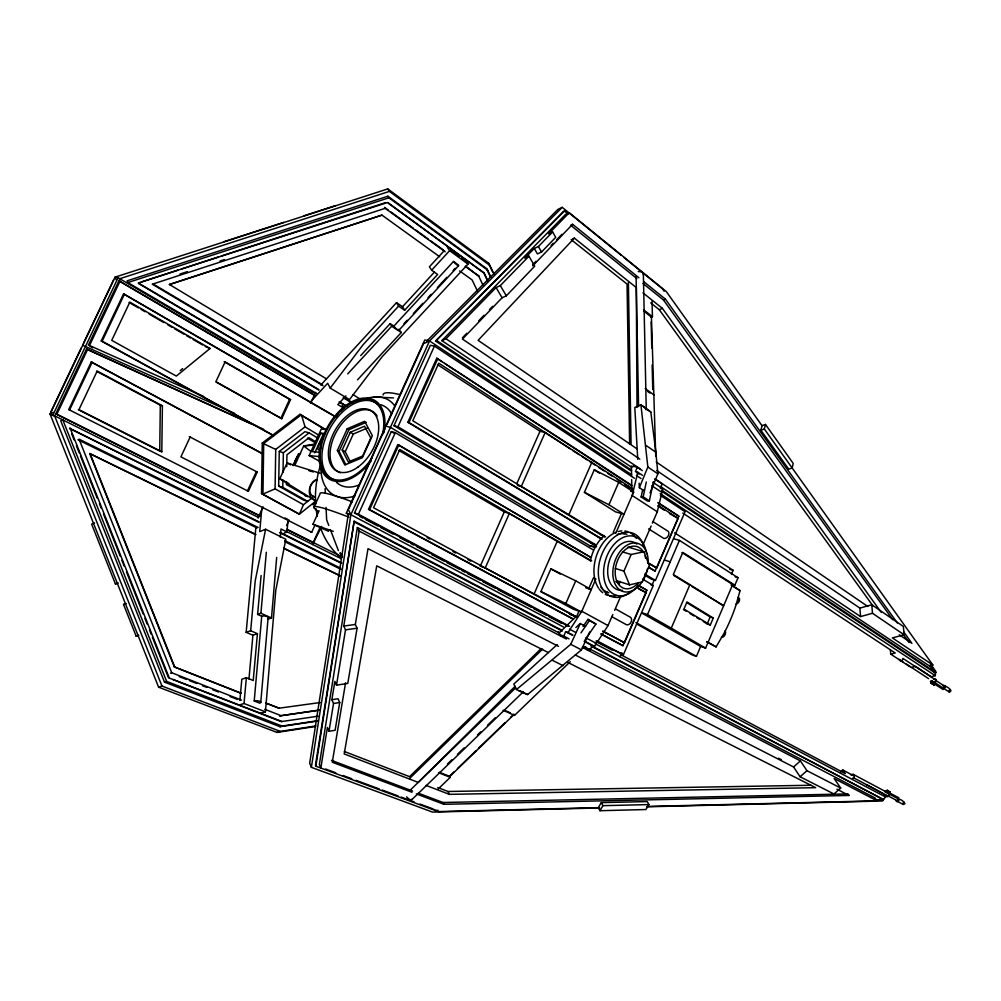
<?xml version="1.0" encoding="UTF-8"?>
<svg xmlns="http://www.w3.org/2000/svg" width="1001" height="1001" viewBox="0 0 1001 1001"><rect width="100%" height="100%" fill="white"/><g stroke="black" fill="none" stroke-linecap="round" stroke-linejoin="round"><path stroke-width="1.5" d="M161.812 451.776L78.941 409.647L97.197 371.083L162.4 405.83L161.812 451.776L159.735 451.076L160.31 405.205L96.496 371.221M316.278 500.7L299.399 514.189L261.536 493.581L262.262 443.055L299.95 414.314L326.326 429.942M312.412 497.597L303.453 504.717L275.087 488.851L275.725 449.424L305.055 426.864L318.268 434.859M278.666 486.048L282.757 487.399L307.645 501.401L303.541 500.025L278.666 486.048L279.254 451.476L304.955 431.669L309.109 432.845L318.093 438.275M282.757 487.399L282.883 479.867M283.02 472.322L283.358 452.727L309.109 432.845M286.461 481.556L286.411 484.534L307.745 496.596L305.017 495.683M286.736 466.704L286.949 454.817L308.996 437.75L315.553 441.679M902.777 803.328C909.096 807.106 899.173 794.919 897.259 801.238M284.246 533.07L286.999 531.981L287.85 521.759M268.193 619.131L271.484 617.967L276.676 557.432M260.848 713.275L265.415 711.861L275.776 590.39L285.811 539.239L265.603 529.254L259.722 531.594L261.799 508.821M280.293 537.349L281.006 528.991L286.999 531.981M260.786 702.264L268.118 617.667M267.68 618.38A3.716 1.476 4.5 0 0 266.591 616.403A3.716 1.476 4.5 0 0 261.724 616.266L257.607 614.426L261.111 575.5M255.918 526.914L246.158 632.319L250.663 630.743L257.42 633.671L253.228 680.517L246.371 677.727L241.817 679.229L239.865 700.412M257.607 614.426L260.911 613.25L266.329 552.264M254.216 700.988A3.804 1.339 4 0 1 259.584 701.251A3.804 1.339 4 0 1 259.76 703.165L254.216 700.988L261.724 616.266M240.578 704.579L244.019 703.49L246.371 677.727M250.663 630.743L255.217 580.88L265.603 529.254M248.961 678.991L252.915 635.235L257.42 633.671M911.06 667.467L915.477 666.341L931.23 676.714L935.259 675.7L935.785 671.408L931.243 665.052M348.386 513.713L309.684 763.187L311.374 767.329L432.507 812.086L599.712 807.957M311.374 767.329L350.876 514.702L429.529 340.953L562.212 207.345L621.308 255.343M561.786 630.205L354.154 521.171L315.478 765.264L315.866 766.203L438.238 811.586L598.285 807.657L601.276 802.627L647.209 801.588L648.936 804.579L645.895 809.534L599.962 810.71L598.285 807.657M315.866 766.203L354.154 521.171M575.162 617.404L559.171 632.97L357.37 527.552L319.357 764.426L320.846 768.017L327.39 727.489L329.004 731.281L335.11 730.28L339.727 702.527L338.063 698.748L331.882 699.712L333.521 703.49L329.004 731.281M331.882 699.712L334.847 681.368L336.511 685.159L347.772 683.445L357.082 628.228L355.33 624.461L368.018 548.648L558.545 646.396M336.511 685.159L345.52 629.829L343.781 626.05L359.134 531.093L357.37 527.552M345.583 682.732L332.282 762.236L411.999 792.279M738.763 600.012L738.212 601.601M652.389 523.16L657.307 511.786L662.775 488.876L653.278 482.545M642.68 489.652L641.14 496.959L647.334 501L649.374 500.875L653.378 481.656M649.374 500.875L643.18 496.834L646.296 482.007M632.845 466.153L637.299 467.267L635.41 471.621L637.825 472.247L632.169 495.508L657.307 511.786M732.444 585.635L740.039 590.678L736.01 605.067A139.227 102.99 -59.8 0 1 723.873 633.608L716.115 646.884L706.794 641.979M660.297 486.398L929.378 665.94L932.882 665.052L764.326 429.004L765.465 424.424L762.024 425.675L760.873 430.242L788.725 469.169L792.166 467.993L793.205 463.388L765.465 424.424M644.431 490.99L639.376 487.675L647.847 467.029L640.928 404.804L634.797 407.445L637.762 459.359M650.037 492.942L657.882 473.811L655.868 452.227L650.8 411.861L640.928 404.804M888.738 793.881L889.651 791.653L889.964 793.067M943.392 686.048C945.907 685.084 954.341 691.366 949.211 691.979L931.631 680.592L930.505 681.481L930.968 683.183L934.196 685.059L935.735 681.593M898.297 798.861L898.86 797.797L885.572 790.828L885.109 791.941L898.297 798.861A1.552 1.364 -63.6 0 1 898.047 801.388A1.552 1.364 -63.6 0 1 896.008 800.412M944.206 687.161L943.117 689.514L930.505 681.481M885.772 792.204L887.637 790.477L889.864 793.017M931.631 680.592L931.631 683.395L934.196 685.059M641.691 612.95L700.662 646.433L705.605 648.122L732.707 584.521L681.956 552.59M732.707 584.521L734.859 585.172L738.037 577.715L679.441 540.402L673.66 538.738M303.453 504.717L299.399 514.189L261.536 493.581M710.297 625.012L683.946 609.083L686.999 601.964L713.263 618.03L710.297 625.012L707.207 623.923L710.184 616.966L686.511 602.502M636.674 623.973L691.879 654.767L696.433 656.356L700.662 646.433M731.456 574.261L733.145 570.295L674.586 532.82M705.605 648.122L671.283 628.127L689.939 584.647L673.31 574.524L682.82 552.414L734.859 585.172M601.226 634.221L622.947 645.683L646.871 590.227L637.524 584.747M648.748 567.554L655.142 571.083L678.841 516.166L657.995 502.527M603.165 631.593L624.499 642.705L646.095 592.667L636.799 587.249M648.022 563.3L656.756 567.955L678.14 518.393L658.733 505.73M651.989 585.197L654.441 579.516M596.008 640.978L623.36 654.829L653.278 585.46L642.542 579.091M644.794 575.212L651.501 579.204L655.442 580.442L685.072 511.724L660.397 495.42M671.283 628.127L647.484 614.589L679.441 540.402M629.554 584.872L623.923 571.146L631.143 554.504L643.868 551.776L649.324 565.502L642.229 581.944L629.554 584.872L616.666 580.73M583.108 647.297L590.277 649.924L592.167 645.557L584.234 641.378M660.36 488.25L662.224 483.971L654.742 478.953M592.167 645.557L594.519 646.408L608.032 625.575L612.837 614.501M614.639 610.347L620.633 596.496M643.143 544.494L651.15 526.013M569.068 638.863L563.763 636.098L565.703 631.644L572.972 635.084M568.055 632.494L581.806 611.261L608.032 625.575M569.569 614.376L576.501 616.804L578.953 611.173M588.688 588.788L593.455 577.852M613.213 532.457L621.483 513.45M631.13 491.291L632.344 488.513L545.157 432.532L540.014 431.281L437.512 364.614M585.698 587.75L591.241 589.589L575.738 580.843L550.9 568.818L540.903 591.616L573.185 609.171L581.481 612.036L595.908 578.866M615.778 533.183L633.671 492.079L618.718 482.357L594.294 469.794L584.421 492.317L615.577 511.886L624.023 514.264L608.946 504.754L584.421 492.317M581.481 612.036L565.84 603.528L575.738 580.843M608.946 504.754L618.718 482.357M576.501 616.804L534.109 593.931L557.394 540.865L509.359 513.438L504.304 511.911L398.773 450.437M605.48 536.861L568.881 514.664L591.916 462.137M480.23 566.278L504.304 511.911M516.816 483.658L540.014 431.281M481.481 566.704L485.235 567.98L509.359 513.438M517.454 485.435L521.283 486.511L545.157 432.532M395.295 432.67L391.316 431.594L354.504 512.95L358.408 514.239L395.295 432.67L592.88 549.687M434.434 346.121L430.367 345.282L393.969 425.725L397.96 426.776L434.434 346.121L634.421 478.265M572.309 618.693L368.531 509.309L397.772 444.569L590.765 557.344L399.111 445.357M600.988 538.751L407.857 422.247L436.761 358.245L631.944 485.472M368.531 509.309L369.594 509.659L398.861 444.882M407.857 422.247L408.946 422.535L437.875 358.471M349.061 514.627L346.308 513.175L424.762 339.99L429.529 340.953L631.543 474.674M348.348 509.647L384.734 429.316M387.049 424.211L423.673 343.381M337.387 450.412L347.247 428.753L364.652 421.283L372.347 435.673L362.349 457.72L344.782 464.977L337.387 450.412L339.076 451.351L345.808 464.602M313.213 505.03L315.202 500.663L279.817 478.741L287.074 462.925L319.895 473.185M339.076 451.351L348.924 429.717L366.316 422.259M313.864 507.482L320.057 493.881A79.705 6.669 24.1 0 1 352.365 501.889M342.204 450.037L350.275 432.294L364.527 426.213L370.808 438L362.65 456.006L348.285 461.949L342.204 450.037L345.22 451.739L350.65 462.324M345.22 451.739L353.278 434.034L367.53 427.965M328.541 531.306A82.82 5.681 24.2 0 1 312.963 524.224L319.069 510.81M310.735 531.956L311.686 532.294L314.877 525.275M320.32 526.901L313.238 542.492L286.974 529.516M293.068 465.628L298.561 453.616M294.807 465.365L303.678 445.971L314.089 444.194M319.907 461.461L309.159 455.555L321.258 429.079L327.302 429.416M325.413 433.496L320.783 433.208L312.362 451.639L319.97 452.364M314.764 452.827L323.173 434.396L320.783 433.208M286.624 525.538L289.126 520.07M336.374 416.579L337.6 413.876M280.806 418.431L289.589 399.336L290.553 399.599L281.769 418.693L216.291 382.182M257.244 472.034L256.294 471.721L247.422 490.99L248.373 491.316L257.244 472.034L189.277 436.599M258.008 517.992L263.1 506.894M310.598 403.328L315.603 392.392M557.207 644.556L513.813 684.033L516.466 689.539L570.745 644.319L580.292 623.535L585.61 626.388M516.466 689.539L527.414 694.694L581.456 649.874L589.652 631.981M620.007 656.794L621.909 652.69M190.203 436.899L180.918 456.856L248.373 491.316M311.686 532.294L68.719 409.559L91.254 362.012L262.237 453.44M272.535 435.147L101.226 340.991L123.573 293.856L335.297 416.491M92.167 362.262L69.607 409.859L68.719 409.559M101.226 340.991L102.14 341.228L124.499 294.056M50.863 411.924L81.206 348.048M83.408 343.431L113.488 280.117M494.219 274.249L488.613 263.263L387.775 188.914L115.077 277.139L50.05 414.014L52.928 414.977L118.093 277.752L313.451 392.505M257.732 514.889L55.756 413.863L86.524 349.074L263.638 429.316M203.653 396.496L88.438 345.02L118.931 280.806L315.252 395.47M55.756 413.863L56.869 414.226L87.65 349.374M120.095 281.043L89.577 345.332L88.438 345.02M312.637 544.557L321.584 526.451M599.962 810.71L602.952 805.68L648.936 804.579M583.032 626.513L587.975 619.331L595.92 624.061L584.947 640.014M580.968 632.87L589.439 620.545L595.92 624.061M866.391 784.609L883.157 793.668L885.447 796.946L882.544 800.988L646.583 806.806M462.062 257.995L465.728 260.673L468.018 264.064L382.144 356.744L349.512 399.587L330.217 388.1L363.125 344.694L398.586 306.143L396.484 302.652L320.846 384.997M444.194 250.725L429.429 266.779L431.644 270.207L437.637 274.449L404.654 310.222L398.586 306.143M310.873 401.501L327.677 383.245L330.217 388.1M431.644 270.207L449.612 250.675L447.347 247.285M404.654 310.222L402.54 306.731L434.396 272.134M360.698 355.58L390.14 323.636L393.881 326.088A3.641 0.813 43.1 0 0 397.184 329.467A3.641 0.813 43.1 0 0 398.999 329.767M347.722 373.873L391.666 326.226L390.14 323.636M393.881 326.088L453.528 261.449L458.308 264.902A3.691 0.651 43.6 0 1 457.207 265.115A3.691 0.651 43.6 0 1 453.528 261.449M403.991 323.648L407.132 320.257M413.4 313.488L422.797 303.316M428.015 297.66L431.156 294.281M437.424 287.5L446.821 277.327M453.09 270.545L455.18 268.293M398.899 330.242L458.521 265.765M357.495 379.842L401.288 332.532L398.773 329.304M345.921 395.845L337.825 404.579L343.593 407.97L340.39 411.411M336.136 415.991L338.263 413.701M737.9 602.064L737.186 602.702M637.011 407.457L636.311 287.562L574.361 238.138L478.103 340.34L637.174 448.974M723.748 635.135L723.097 635.71M639.802 459.134L462.449 339.064L502.089 297.772L506.331 295.833L534.722 266.166L528.978 256.193L524.824 258.145L534.284 248.473L538.4 246.534L552.627 231.944L555.693 237.337L541.541 252.002L537.424 253.929L534.284 248.473M462.437 337.787L466.766 333.283M478.666 320.908L484.071 315.277M489.476 309.647L492.717 306.268M532.745 264.639L535.985 261.261M551.138 245.508L553.29 243.256M556.543 239.877L561.949 234.259M532.732 265.841L572.597 224.299L638.888 277.752M635.422 465.715L631.456 467.154L441.841 340.64L445.996 338.776L496.083 287.55L500.325 285.585L528.978 256.193M762.024 425.675L666.328 291.604L569.231 212.725L548.548 233.884L552.627 231.944M441.841 340.64L565.44 214.552L569.231 212.725M630.592 470.595L435.61 341.053L563.413 211.486L564.414 211.011L568.017 213.939M435.61 341.053L564.414 211.011M426.926 340.916L557.845 209.459L562.212 207.345M515.165 686.286L418.218 782.394L344.194 753.928L376.739 565.84L548.373 652.589M518.918 690.69L527.69 694.419M541.153 648.585L409.572 776.663L344.369 751.488M409.572 778.503L542.592 649.086M409.647 790.702L515.678 687.862M447.422 764.063L451.876 759.746M457.432 754.366L464.114 747.91M477.464 734.984L480.805 731.756M487.474 725.3L495.27 717.755M412.049 799.449L523.423 691.704M454.104 771.809L449.674 776.075L450.275 777.327L437.963 789.188M457.419 768.605L476.238 750.462M478.453 748.323L505.005 722.722M510.535 717.379L513.851 714.176L514.514 715.415L570.27 661.661M514.039 714.526L449.849 776.426L439.401 772.297M575.925 627.514L580.292 623.535M793.58 766.979L800.387 760.898L806.944 770.67L840.69 788.062L833.971 793.981L800.099 776.776L793.58 766.979L575.237 654.954M800.099 776.776L806.944 770.67M840.577 771.921L842.767 769.982L853.428 775.65M180.23 370.595L182.632 368.631M210.01 348.511L176.326 376.076L111.737 340.365L129.83 302.139L210.01 348.511L205.205 346.446M315.953 479.704C308.233 483.633 306.031 497.647 315.778 500.362M949.198 690.215L950.525 690.027M53.266 412.387L50.05 414.014L158.596 687.174L276.977 732.407L315.465 726.476M259.159 521.959L69.507 428.353L258.583 522.197M572.597 224.299L570.608 225.25L636.924 278.616M240.991 693.318L174.324 666.904L89.752 453.603L255.843 534.484M572.222 239.139L574.361 238.138M317.392 479.717C309.734 481.581 306.206 494.657 315.04 497.297M424.724 343.13L429.529 340.953M94.582 522.847L91.629 524.149L115.403 583.946L118.243 582.932M275.087 488.851L262.963 494.069L263.701 443.493L301.401 414.702L305.055 426.864M642.955 283.458L663.463 299.962L665.402 299.124L897.346 622.997M885.572 790.828L887.637 790.477M650.713 302.89L659.296 309.709L662.412 308.383L881.28 612.462M651.05 317.279L652.427 316.704L652.051 301.276M115.403 583.946L117.392 583.158M125.55 603.703L123.561 604.479L136.199 636.286L138.789 635.26M655.743 456.106L651.438 317.117L643.693 311.036M123.561 604.479L126.176 603.503M136.199 636.286L138.201 635.547M760.873 430.242L764.326 429.004M174.324 666.904L241.304 693.218M170.508 673.185L171.734 672.76L241.504 700.137M318.13 716.19L281.168 721.621L281.781 721.433L168.493 677.777L152.377 637.174M166.629 681.393L62.788 419.794L60.736 420.82L164.489 682.131L166.629 681.393L282.107 726.063L317.505 720.745M158.596 687.174L161.962 686.035L280.318 731.406L315.866 725.938M318.668 389.564L138.326 282.995L387.4 202.552L484.071 273.023L487.362 280.092M180.03 274.036L187.437 271.621M220.045 261.011L224.487 259.559M445.22 251.827L385.16 208.321L152.29 284.209L322.998 385.71M381.957 215.115L169.457 284.509L381.957 215.115L439.714 256.769M224.136 241.666L283.821 222.347M304.166 215.766L335.548 205.618M119.169 278.916L389.389 191.391L490.302 265.728M490.978 277.264L486.624 268.606L387.875 196.221L127.114 280.831L127.84 282.57L316.591 393.531M127.84 282.57L388.889 197.81L487.7 270.182M141.279 282.032L178.303 269.995M181.269 269.031L218.293 256.994M221.246 256.031L385.635 202.577M903.49 802.389L904.303 802.364M265.628 703.077L278.979 708.157L265.941 702.99M319.369 710.034L279.529 715.915L318.168 710.397M164.489 682.131L279.98 726.701L282.107 726.063M276.977 732.407L280.318 731.406M656.643 470.52L859.884 608.107L871.771 604.767L903.352 626.451L904.116 634.784L892.392 637.912L932.882 665.052M655.355 479.066L860.572 616.591L872.484 613.275L904.116 634.784M890.377 650.037L890.74 654.153L895.207 652.99L682.782 513.075M661.786 491.316L934.759 672.672L935.672 672.447L930.217 664.814M333.521 703.49L339.727 702.527M279.98 726.701L316.942 721.145M343.781 626.05L355.33 624.461M345.52 629.829L357.082 628.228M278.678 708.245L320.345 702.514M314.226 445.057L303.678 445.971L311.111 451.564M641.14 496.959L643.18 496.834M647.297 806.456L877.051 800.825L875.049 797.972L589.827 648.986M438.063 810.309L434.935 810.385L434.522 809.484M875.625 799.786L883.433 799.599L590.853 645.47M418.405 793.205L443.03 802.502L848.01 793.918L849.048 795.445L443.881 804.303L416.341 793.918M426.138 785.435L449.336 794.356L815.69 787.674L567.517 662.262M437.775 787.549L447.985 791.491L810.91 785.259M373.623 396.984L393.481 397.923M738.313 597.459C741.24 598.423 738.663 604.078 736.023 604.028M309.159 455.555L319.532 456.619M943.405 688.125L944.694 687.599L944.481 686.048M385.748 426.101L390.428 427.339L590.039 545.858L596.133 547.009M934.746 683.996L930.968 683.183M118.093 277.752L115.077 277.139L116.204 279.88M629.504 487.762L632.344 488.513M630.843 491.328L633.671 492.079M82.708 345.27L234.709 413.426M308.984 470.745L313.426 471.934M678.841 516.166L658.208 503.09M678.14 518.393L669.419 513.526M729.679 569.281L733.145 570.295M600.675 534.609L602.852 535.26M160.31 405.205L162.4 405.83M735.172 576.864L738.037 577.715M598.335 537.149L599.424 537.474M628.027 547.034L643.868 551.776M664.464 560.06L670.22 561.799M622.497 551.876L631.143 554.504M262.262 443.055L275.725 449.424M591.178 543.255L595.157 544.456L397.96 426.776M590.039 545.858L595.095 547.409M279.254 451.476L283.358 452.727M615.315 568.443L623.923 571.146M650.65 584.622L653.278 585.46M646.871 590.227L639.113 585.973M646.095 592.667L638.625 588.876M346.308 513.175L350.876 514.702L563.413 626.926M641.779 612.675L647.484 614.589M710.184 616.966L713.263 618.03M312.963 524.224L333.283 531.356M559.459 634.521L563.763 636.098M325.638 769.031L335.798 772.81M343.055 775.512L351.764 778.74M356.131 780.355L379.354 788.988M382.257 790.064L398.223 796.008M401.126 797.084L414.189 801.939M419.995 804.091L433.07 808.946M331.494 760.347L412.612 791.015M172.823 679.466L279.729 721.058M179.229 676.601L186.499 679.454M189.402 680.592L196.671 683.433M202.49 685.723L206.844 687.424M212.662 689.702L218.481 691.991M230.105 696.546L237.375 699.399M244.019 703.49L265.415 711.861M264.752 709.271L280.743 715.54M438.526 772.672L450.275 777.327M246.158 632.319L252.915 635.235M260.911 613.25L271.484 617.967M505.142 710.497L510.222 712.8M503.053 710.222L514.514 715.415M86.524 349.074L251.101 423.823M540.903 591.616L565.84 603.528M283.946 548.223L340.152 575.688M89.752 453.603L255.555 534.609M283.658 548.335L339.865 575.788M258.133 527.489L79.079 439.164L171.734 672.76M284.709 540.59L340.665 568.193M77.903 439.739L256.982 527.965M284.96 541.741L340.916 569.319M280.167 532.394L341.791 563M279.592 532.632L341.228 563.213M56.869 414.226L260.285 516.003M286.761 529.254L342.492 557.094M52.928 414.977L258.708 517.567M286.111 531.318L341.278 558.758M51.451 414.702L54.242 416.103M552.277 660.26L563.062 665.665M285.01 517.992L287.75 519.369M78.291 409.697L159.735 451.076M778.503 758.207L781.293 759.634M836.911 789.213L849.048 795.445M570.745 644.319L581.456 649.874M359.134 531.093L566.403 639.038M582.319 647.334L800.387 760.898M877.051 800.825L834.133 778.478L840.69 788.062M583.646 646.471L590.277 649.924M565.703 631.644L572.322 635.122M354.604 522.097L562.262 631.055M591.341 646.321L883.433 799.599M279.817 478.741L288.876 483.521M584.434 641.115L594.519 646.408M359.897 516.478L362.65 517.942M365.403 519.406L377.815 525.975M380.58 527.439L392.98 534.008M399.874 537.662L408.158 542.041M410.91 543.505L413.676 544.969M416.429 546.433L428.841 553.002M431.594 554.466L444.006 561.035M446.759 562.499L459.171 569.068M461.936 570.532L464.689 571.996M467.454 573.46L479.854 580.029M482.62 581.493L495.032 588.062M497.785 589.526L510.197 596.108M512.95 597.559L530.88 607.056M533.633 608.52L546.045 615.089M548.811 616.553L561.223 623.135M598.448 642.855L612.237 650.162M620.507 654.541L845.282 773.61L842.767 769.982M896.996 801.163L903.352 804.529M569.506 629.166L575.638 632.407M585.86 637.825L595.933 643.143M595.157 643.681L885.447 796.946M485.235 567.98L534.109 593.931M358.408 514.239L569.544 626.276M597.147 640.915L623.36 654.829M354.504 512.95L568.418 626.351M888.162 795.945L898.21 801.263M853.54 777.802L888.4 796.27M853.29 774.386L885.435 791.503M91.254 362.012L262.662 453.878M886.986 790.227L890.314 791.904M287.074 462.925L290.615 464.839M369.594 509.659L573.385 619.068M600.913 633.858L622.947 645.683M602.802 630.993L624.499 642.705M575.738 616.791L373.536 507.732L399.812 449.512L589.514 560.21M427.114 537.662L429.829 539.126M452.99 551.601L455.705 553.065M467.967 559.672L470.695 561.136M90.002 346.321L92.743 347.81M102.14 341.228L273.861 435.635M611.636 616.566L626.413 624.737A4.279 3.191 -60.9 0 0 631.156 621.871A4.279 3.191 -60.9 0 0 629.792 616.916L615.565 608.946M635.885 622.534L696.433 656.356M281.769 418.693L215.891 381.681L225.1 361.912L290.553 399.599M550.9 568.818L560.235 574.061M224.149 361.674L289.589 399.336M706.881 641.591L716.115 646.884M347.247 428.753L348.924 429.717M350.275 432.294L353.278 434.034M615.778 581.556L619.657 583.796M129.066 302.452L138.413 307.858M141.091 309.397L145.095 311.711M149.099 314.026L163.789 322.522M167.805 324.837L171.809 327.152M174.474 328.691L183.834 334.096M186.499 335.635L190.503 337.95M193.18 339.502L202.527 344.895M123.573 293.856L335.673 417.017M557.394 540.865L591.679 560.898M118.931 280.806L314.051 395.157M340.202 402.289L346.934 406.268M138.526 283.496L318.906 390.04M339.101 401.964L345.833 405.943M521.283 486.511L568.881 514.664M391.316 431.594L394.006 433.183M153.203 284.009L322.522 384.759M344.019 397.547L353.428 403.153M343.168 397.71L352.577 403.303M644.719 574.048L655.442 580.442M393.969 425.725L596.546 546.446M169.457 284.509L326.414 378.828M353.103 394.682L361.261 399.737M307.482 438.125L315.34 442.83M408.946 422.535L602.076 539.076M648.51 567.092L655.142 571.083M683.47 609.596L686.11 611.186M690.064 613.575L694.018 615.965M696.658 617.554L699.299 619.156M703.253 621.546L707.207 623.923M647.559 562.374L656.756 567.955M604.617 537.011L412.787 420.77L438.788 363.2L570.019 448.736M673.773 575.462L689.514 585.047M692.141 586.636L723.635 605.805L689.939 584.647M299.95 414.314L326.188 430.33M731.005 585.009L740.039 590.678M648.648 528.866L663.713 538.375A4.254 3.153 -57.2 0 0 668.48 535.385A4.254 3.153 -57.2 0 0 667.054 530.63L652.802 521.534M594.294 469.794L599.436 473.135M572.635 450.437L579.166 454.704M581.781 456.406L587.011 459.822M589.639 461.524L594.869 464.939M598.786 467.492L604.016 470.895M607.945 473.46L611.874 476.013M617.104 479.429L621.02 481.981M624.949 484.547L630.18 487.95M657.644 505.855L664.189 510.122M391.666 326.226L401.288 332.532M902.864 661.761L899.186 659.346A2.052 1.752 -53.8 0 0 901.213 660.76A2.052 1.752 -53.8 0 0 902.889 658.395L936.048 680.217M906.531 664.163L910.209 666.566M911.423 667.367L928.703 678.691M890.74 654.153L909.784 666.628M436.761 358.245L441.979 361.649M444.582 363.35L630.855 485.197M935.647 680.317L945.207 686.598A1.539 1.339 -52.8 0 1 943.568 688.425M660.222 493.656L935.259 675.7M436.699 340.565L631.618 470.195M661.498 490.077L935.672 672.447M636.411 475.5L641.04 478.578M651.876 485.76L661.386 492.079M721.408 637.136C724.311 638.112 726.501 632.995 725.212 630.68M637.825 472.247L642.454 475.325M636.649 472.459L639.151 474.124M445.996 338.776L640.402 469.044M637.299 467.267L642.279 470.608M396.484 302.652L402.54 306.731M647.847 467.029L657.882 473.811M899.248 634.759L911.898 643.318L903.703 631.881M656.206 461.962L867.779 606.468M645.895 445.357L655.868 452.227M650.8 412.212L643.143 406.381M459.609 270.946L472.134 279.955L477.627 291.429M388.325 210.135L384.584 207.407L385.16 208.321M390.828 211.949L413.35 228.266M415.853 230.08L428.353 239.139M430.855 240.953L443.368 250.012M465.878 266.341L478.991 276.301L465.227 266.329M449.612 250.675L468.018 264.064M647.622 391.441L649.887 393.093M388.363 203.015L484.071 273.023M451.026 249.962L459.609 256.206M645.232 388.563L654.291 395.182M643.568 309.747L652.427 316.704M571.158 239.639L627.039 284.059L629.616 444.231M642.955 292.868L662.412 308.383M643.706 281.631L665.402 299.124M623.711 257.295L662.312 288.638L664.126 291.178M587.975 619.331L589.439 620.545M313.063 495.958L314.664 497.322M949.211 691.979L948.785 691.303M341.691 554.879L340.04 552.827L341.791 556.681M659.296 309.709L872.809 605.705M663.463 299.962L892.742 619.694M902.752 633.658L909.121 642.542M930.217 666.316L934.759 672.672M387.775 188.914L389.389 191.391M387.875 196.221L388.889 197.81M585.673 646.809L587.625 650.087M500.325 285.585L506.331 295.833M496.083 287.55L502.089 297.772M558.458 631.756L561.098 636.273M538.4 246.534L541.541 252.002M601.276 802.627L602.952 805.68M342.142 405.23L343.593 407.97M348.861 510.635L350.876 514.702M447.985 791.491L449.336 794.356M478.39 275.4L483.02 285.26M443.03 802.502L443.881 804.303M483.771 272.572L487.725 281.068M486.624 268.606L490.553 277.114M488.613 263.263L492.53 271.784M90.052 453.466L174.637 666.804M70.095 428.065L169.106 677.564M71.809 434.146L74.112 439.952M76.414 445.758L79.292 453.003M80.443 455.905L97.135 497.96M99.437 503.753L101.164 508.108M103.466 513.913L120.145 555.968M121.872 560.31L124.174 566.116M126.476 571.909L143.168 613.963M144.895 618.318L147.197 624.124M149.499 629.917L151.226 634.271M54.417 415.277L161.962 686.035M328.778 525.437L326.651 519.857L326.038 507.382M330.38 529.629L338.376 550.563M871.771 604.767L872.484 613.275M859.884 608.107L860.572 616.591M639.126 483.183L639.376 487.675M325.112 488.663L325.35 493.343M651.163 321.897L651.776 348.048M652.164 364.965L652.74 389.577M643.368 273.899L646.258 409.809M636.11 276.726L638.575 406.594M628.39 282.37L631.068 444.219M631.431 466.003L631.606 476.476M631.656 479.579L631.781 487.349M294.006 464.189A16.892 13.676 -73.1 0 1 300.575 453.178M366.454 398.623A54.817 33.621 -60.3 0 1 394.857 406.018M355.03 495.92A54.817 33.621 -60.3 0 1 320.908 465.728M371.308 460.773A45.42 27.653 -60.3 0 1 320.946 468.355A45.42 27.653 -60.3 0 1 350.588 402.402A45.42 27.653 -60.3 0 1 383.971 432.607M372.284 457.682A43.881 26.702 -60.3 0 1 322.234 468.043A43.881 26.702 -60.3 0 1 351.226 403.328A43.881 26.702 -60.3 0 1 382.307 435.31M334.91 480.105A43.831 26.714 -60.3 0 1 330.343 427.765A43.831 26.714 -60.3 0 1 377.752 404.266M380.468 404.667A45.158 27.703 -60.3 0 1 391.666 413.901M358.758 485.122A45.158 27.703 -60.3 0 1 336.549 482.419M340.44 472.785A34.672 21.159 -60.3 0 1 338.488 428.403A34.672 21.159 -60.3 0 1 377.164 416.053M320.983 447.747A5.993 1.727 -63.6 0 1 318.118 447.072A5.993 1.727 -63.6 0 1 323.135 439.026M320.282 449.849A5.981 1.739 -63.6 0 1 320.695 447.61M318.406 511.511A79.767 5.981 24.1 0 1 348.874 517.154M383.12 394.97A69.532 10.498 24.4 0 1 399.649 394.557M340.991 557.632A85.047 66.016 -73.1 0 1 320.545 527.927M317.342 516.416A85.047 66.016 -73.1 0 1 316.116 508.783M315.678 504.066A85.047 66.016 -73.1 0 1 320.145 466.253M412.237 798.911A4.817 1.989 46.4 0 1 410.222 799.636A4.817 1.989 46.4 0 1 406.594 796.809M888.112 792.93A2.002 1.764 -63.5 0 1 889.113 795.094A2.002 1.764 -63.5 0 1 887.199 796.746A2.002 1.764 -63.5 0 1 885.56 795.169M943.292 685.66A1.539 1.339 -52.8 0 1 945.207 686.611M647.547 568.631A25.175 16.817 -72.7 0 1 618.781 589.101A25.175 16.817 -72.7 0 1 623.623 547.672A25.175 16.817 -72.7 0 1 648.223 562.937M622.534 590.302A25.1 16.817 -72.7 0 1 609.309 560.935A25.1 16.817 -72.7 0 1 636.861 544.106M638.638 582.582A21.872 14.602 -72.7 0 1 617.604 582.82A21.872 14.602 -72.7 0 1 622.034 552.927A21.872 14.602 -72.7 0 1 643.218 551.664M645.044 555.868A21.872 14.602 -72.7 0 1 645.595 558.283M638.288 271.534A4.667 2.753 -2 0 1 643.318 274.624M645.395 408.608A4.867 2.515 -1.6 0 1 645.983 409.184M935.384 679.641A1.552 1.351 -53.1 0 1 934.371 682.106M637.912 585.648A30.756 20.608 -72.7 0 1 606.005 585.31A30.756 20.608 -72.7 0 1 618.23 540.452A30.756 20.608 -72.7 0 1 646.621 553.691M608.833 592.792A30.618 20.621 -72.7 0 1 605.13 591.116M603.991 590.327A30.618 20.621 -72.7 0 1 600.95 587.237M617.292 534.471A30.618 20.621 -72.7 0 1 626.964 534.296M607.745 592.442A30.606 20.621 -72.7 0 1 605.23 591.453M621.846 533.283A30.606 20.621 -72.7 0 1 624.561 533.621M933.583 679.003A2.002 1.727 -53.1 0 1 936.06 680.467A2.002 1.727 -53.1 0 1 933.483 682.494M630.467 532.87A33.371 22.472 -72.7 0 1 636.336 538.313M616.378 595.507A33.371 22.472 -72.7 0 1 609.446 595.745M608.02 595.407A33.371 22.472 -72.7 0 1 605.28 594.331M602.74 592.73A33.371 22.472 -72.7 0 1 599.224 589.101M598.473 588.025A33.371 22.472 -72.7 0 1 596.108 556.856A33.371 22.472 -72.7 0 1 615.69 532.432M618.18 531.569A33.371 22.472 -72.7 0 1 621.884 530.943M624.899 531.03A33.371 22.472 -72.7 0 1 627.765 531.681M630.355 591.891A33.446 22.46 -72.7 0 1 599.949 583.295A33.446 22.46 -72.7 0 1 613.1 538.125A33.446 22.46 -72.7 0 1 643.793 545.77M620.17 581.518A21.684 14.615 -72.7 0 1 617.554 582.995M590.365 561.223A33.283 22.472 -72.7 0 1 604.279 535.585M888.513 793.78A1.564 1.364 -63.5 0 1 887.111 796.308M886.448 796.058A1.564 1.364 -63.5 0 1 886.035 795.457M851.1 775.187A2.065 1.777 -63.3 0 1 854.141 775.162A2.065 1.777 -63.3 0 1 852.639 778.265M523.073 691.954A4.942 1.602 46.1 0 1 520.908 691.19M358.183 466.929A34.71 21.159 -60.3 0 0 372.647 411.811A34.71 21.159 -60.3 0 0 329.792 443.18A34.71 21.159 -60.3 0 0 358.183 466.929"/></g></svg>
